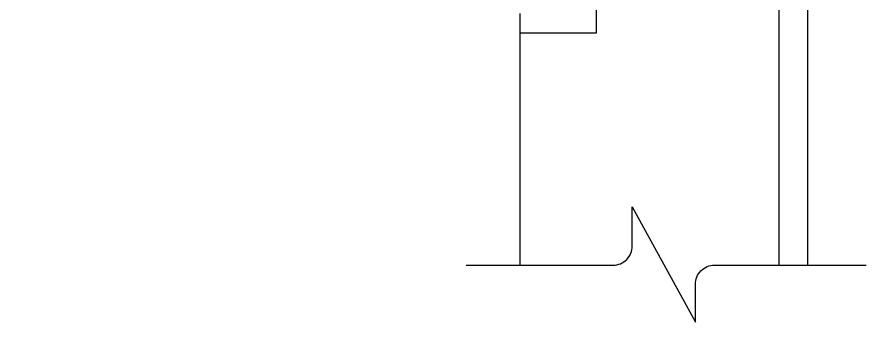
# Model space of a CAD drawing. Header units: metres. Extents: x -658 to -58, y -713 to -118.
# Drawn here: x -73.869 to -69.448, y -148.757 to -147.169 of the extents above; entities that cross this region are included whole.
import ezdxf

# ---------------------------------------------------------------- set-up
doc = ezdxf.new("R2010")
doc.units = ezdxf.units.M
doc.header["$LTSCALE"] = 100
doc.layers.add('plan', color=8, linetype='Continuous')

# ---------------------------------------------------------------- blocks, each defined once
blk = doc.blocks.new('A$Cc2be8e3e')
at = {"layer": 'plan'}
for p, q in [((-0.3028, 0), (-0.3028, 22.619)), ((-0.4528, 0), (-0.4528, 4.4095)), ((-1.8028, 1.3095), (-1.8028, 0))]:
    blk.add_line(p, q, dxfattribs=at)
blk.add_lwpolyline([(-1.8028, 1.2095), (-1.4028, 1.2095), (-1.4028, 4.2095), (-1.7028, 4.2095), (-1.7028, 12.5595), (-1.4028, 12.5595), (-1.4028, 16.4595), (-1.7028, 16.4595), (-1.7028, 21.4095), (-11.1028, 21.4095), (-11.1028, 15.4095), (-2.1028, 15.4095), (-2.1028, 12.5595), (-2.0028, 12.5595)], dxfattribs=at)
blk.add_lwpolyline([(-2.0816, 0), (-1.3169, 0, 0.414214), (-1.2169, 0.1), (-1.2169, 0.304), (-0.8887, -0.296), (-0.8887, -0.1, -0.414214), (-0.7887, 0), (0, 0)], format="xyb", dxfattribs=at)

msp = doc.modelspace()

# ---------------------------------------------------------------- block references
at = {"layer": 'plan'}
msp.add_blockref('A$Cc2be8e3e', (-69.4477, -148.4607), dxfattribs=at)

doc.saveas('drawing.dxf')
